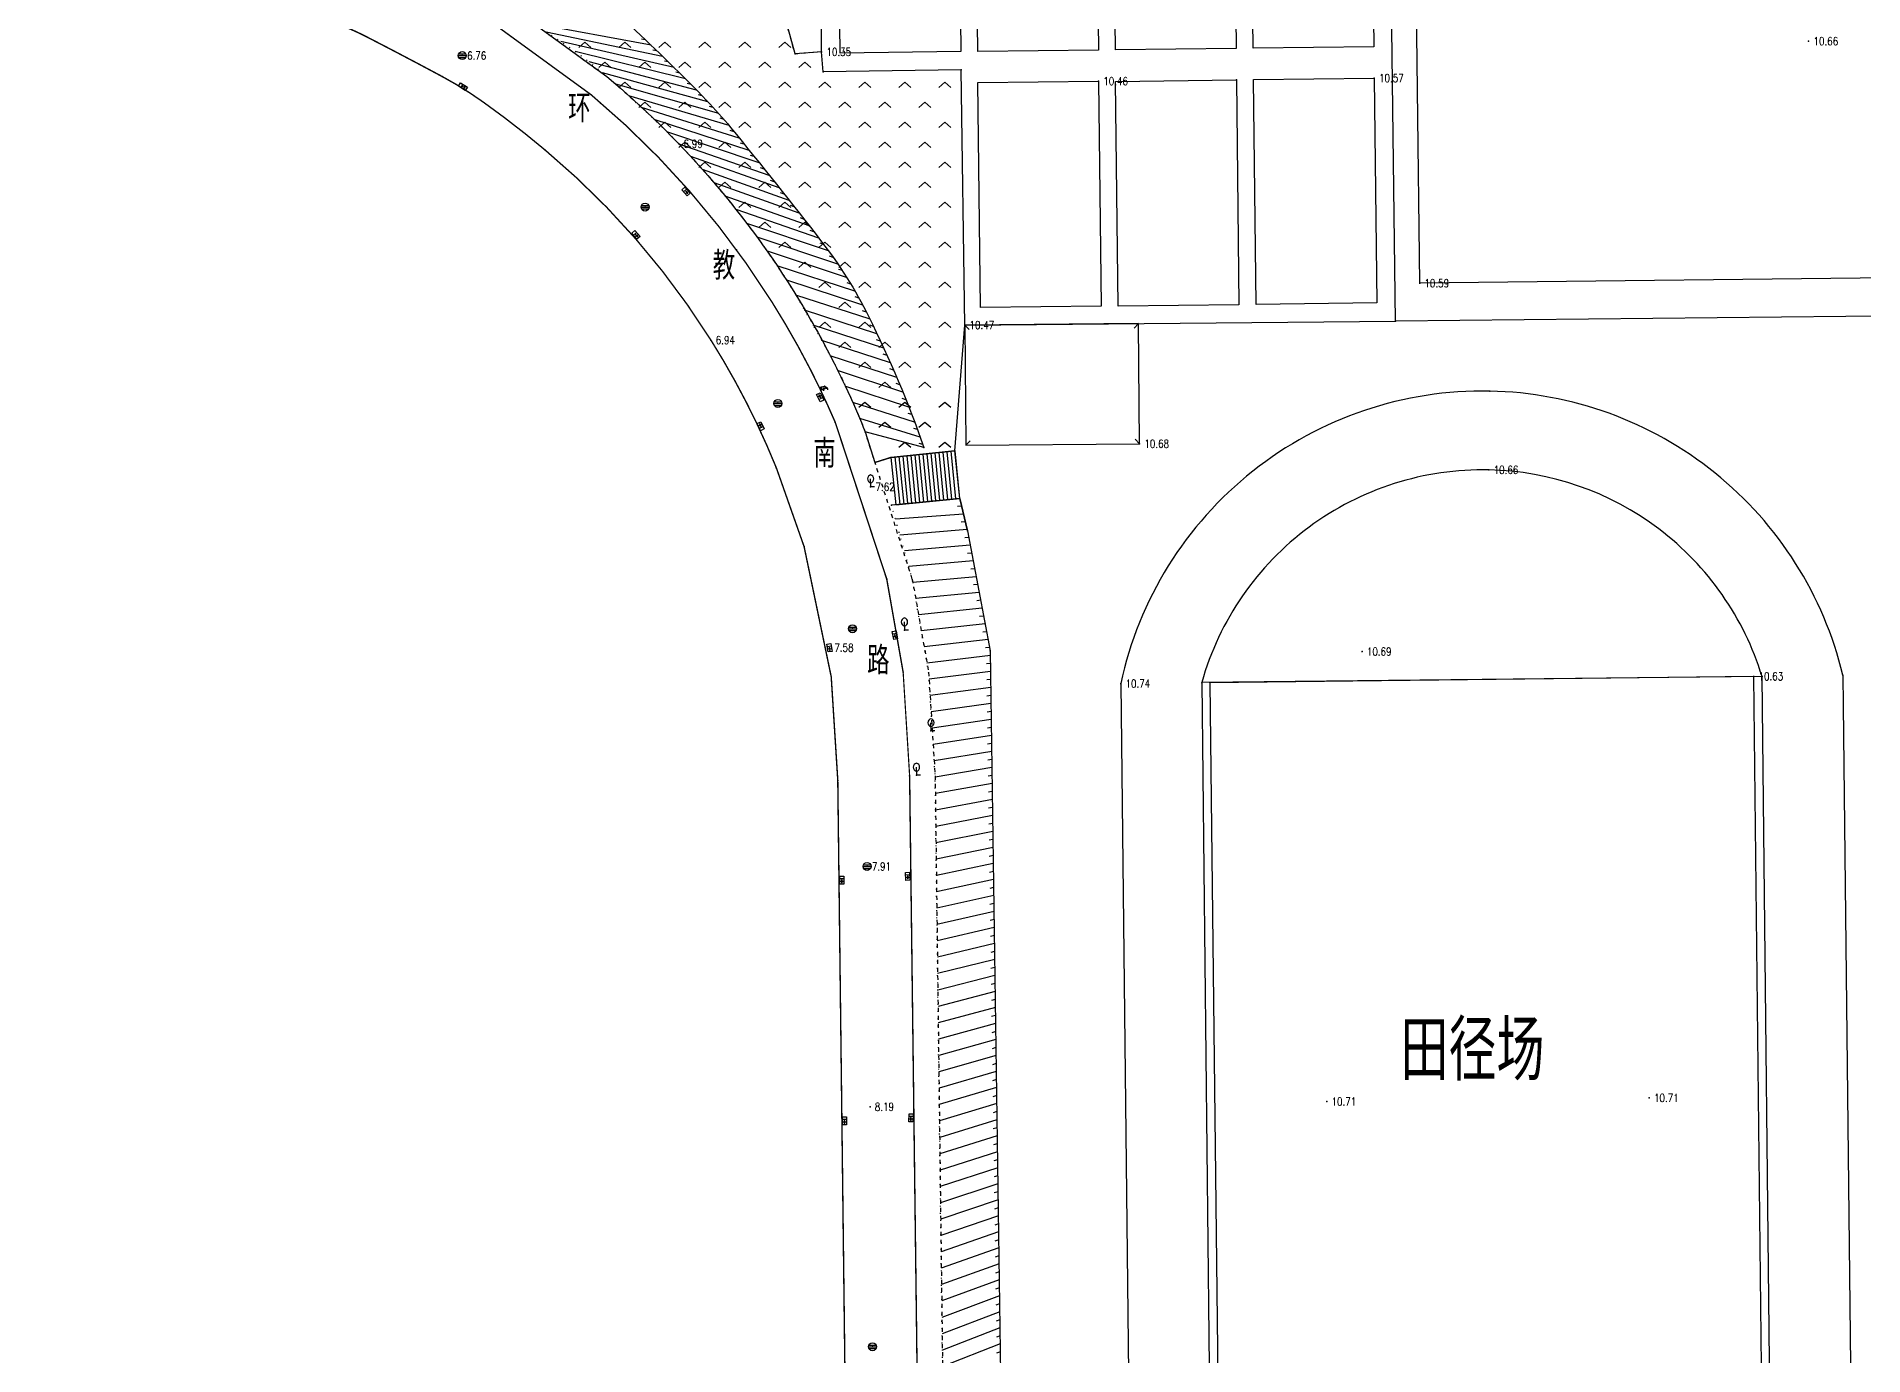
# Model space of a CAD drawing. Extents: x 940 to 2162, y 608 to 1562.
# Drawn here: x 940.4 to 1168.8, y 924.7 to 1089.5 of the extents above; entities that cross this region are included whole.
import ezdxf
from ezdxf.enums import TextEntityAlignment as Align

# ---------------------------------------------------------------- set-up
doc = ezdxf.new("R2010")
doc.units = 0
doc.header["$LTSCALE"] = 0.5
doc.header["$PDSIZE"] = 0.2
for name, pattern in [('X3', [5, 4, -1]), ('X4', [1.6, 0, -1.6]), ('X6', [2, 1, -1])]:
    doc.linetypes.add(name, pattern=pattern)
doc.layers.get('0').update_dxf_attribs({"linetype": 'CONTINUOUS'})
doc.layers.add('ASSIST', color=7, linetype='CONTINUOUS', plot=False)
for name, color, linetype in [('COMPONENT', 4, 'CONTINUOUS'), ('DLDW', 11, 'CONTINUOUS'), ('DLSS', 4, 'CONTINUOUS'), ('DMTZ', 3, 'CONTINUOUS'), ('GCD', 1, 'CONTINUOUS'), ('GXYZ', 2, 'CONTINUOUS'), ('JMD', 6, 'CONTINUOUS'), ('ZBTZ', 3, 'CONTINUOUS'), ('ZDH', 1, 'CONTINUOUS')]:
    doc.layers.add(name, color=color, linetype=linetype)
doc.styles.add('HZ', font='rs.shx', dxfattribs={"width": 0.8, "bigfont": 'hztxt.shx'})
doc.linetypes.add('447', pattern='A,8,-1,[148,AAA.SHX,S=1,R=0,X=0,Y=0],-1', length=10)

# ---------------------------------------------------------------- blocks, each defined once
blk = doc.blocks.new('gc041')
for p, q in [((-1, 0.5), (1, 0.5)), ((-1, -0.5), (-1, 0.5)), ((-0.33, 0.5), (-0.33, -0.5)), ((0.33, 0.5), (0.33, -0.5)), ((1, 0.5), (1, -0.5)), ((1, -0.5), (-1, -0.5))]:
    blk.add_line(p, q)
blk = doc.blocks.new('gcbj0103')
for p, q in [((-1, 0), (1, 0)), ((-0.9, 0.43), (0.9, 0.43)), ((-0.88, -0.47), (0.88, -0.47))]:
    blk.add_line(p, q)
blk.add_circle((0, 0), 1)
blk = doc.blocks.new('gc143')
for p, q in [((0, 1), (0, 2)), ((0, 1), (0, 0)), ((1, 0), (0, 0))]:
    blk.add_line(p, q)
for centre, start, end in [((0.225, 2), 102.68038, 257.31962), ((-0.225, 2), 282.68038, 77.31962)]:
    blk.add_arc(centre, 1.025, start, end)
blk = doc.blocks.new('gcbj0612')
for p, q in [((-0.75, 0.26), (0.16, 0.53)), ((-0.57, -0.34), (0.34, -0.07))]:
    blk.add_line(p, q)
at = {"flags": 128}
for points in [[(-0.73, 0.26), (-0.77, 0.25), (-0.79, 0.23), (-0.81, 0.19), (-0.83, 0.15), (-0.84, 0.1), (-0.84, 0.05), (-0.84, -0.01), (-0.83, -0.07), (-0.81, -0.12), (-0.79, -0.18), (-0.77, -0.23), (-0.74, -0.27), (-0.7, -0.3), (-0.67, -0.33), (-0.63, -0.34), (-0.6, -0.34), (-0.57, -0.34), (-0.54, -0.32), (-0.51, -0.29), (-0.49, -0.25), (-0.48, -0.2), (-0.47, -0.15), (-0.47, -0.1), (-0.48, -0.04), (-0.49, 0.02), (-0.51, 0.07), (-0.54, 0.13), (-0.56, 0.17), (-0.6, 0.21), (-0.63, 0.24), (-0.67, 0.26), (-0.7, 0.27)], [(-0.71, 0.18), (-0.72, 0.17), (-0.75, 0.12), (-0.75, 0.04), (-0.74, -0.06), (-0.7, -0.15), (-0.66, -0.22), (-0.62, -0.25), (-0.6, -0.26), (-0.59, -0.24), (-0.57, -0.2), (-0.56, -0.12), (-0.58, -0.02), (-0.61, 0.08), (-0.66, 0.14), (-0.7, 0.17)]]:
    blk.add_lwpolyline(points, close=True, dxfattribs=at)
blk.add_lwpolyline([(0.3, -0.08), (0.33, -0.07), (0.36, -0.05), (0.38, -0.02), (0.4, 0.02), (0.41, 0.07), (0.42, 0.12), (0.41, 0.18), (0.41, 0.23), (0.39, 0.29), (0.37, 0.35), (0.35, 0.4), (0.32, 0.44), (0.28, 0.48), (0.25, 0.51), (0.21, 0.52), (0.18, 0.53), (0.15, 0.52)], dxfattribs=at)
at = {"extrusion": (0, 0, -1), "flags": 128}
blk.add_lwpolyline([(-0.4, 0.25), (-0.51, 0.28), (-0.61, 0.29), (-0.69, 0.27), (-0.77, 0.2), (-0.81, 0.09), (-0.82, -0.01), (-0.8, -0.06), (-0.76, -0.08), (-0.7, -0.09), (-0.64, -0.09), (-0.59, -0.07), (-0.57, -0.04), (-0.59, -0.01), (-0.63, 0.02), (-0.69, 0.03), (-0.75, 0.03), (-0.79, 0.02), (-0.84, -0.01), (-0.89, -0.1), (-0.91, -0.19), (-0.9, -0.29), (-0.87, -0.38)], dxfattribs=at)
blk.add_lwpolyline([(-0.09, -0.2), (-0.22, -0.54), (0.05, -0.54)], close=True)
blk = doc.blocks.new('gc211')
for p, q in [((0, 0), (-1.5, -1.32)), ((1.5, -1.32), (0, 0))]:
    blk.add_line(p, q)
blk = doc.blocks.new('GC200')
at = {"linetype": 'Continuous', "const_width": 0.2, "flags": 128}
blk.add_lwpolyline([(-0.1, 0, 1), (0.1, 0, 1)], format="xyb", close=True, dxfattribs=at)

msp = doc.modelspace()

# ---------------------------------------------------------------- linework, layer by layer
at = {"layer": 'ASSIST', "linetype": 'X4', "flags": 128}
msp.add_lwpolyline([(1021.05, 1125.05, -0.005439), (1016.23, 1122.83, -0.012238), (1014.06, 1121.92, -0.003749), (1007.49, 1119.41, 0.005659), (1003.14, 1117.74, 0.016653), (998.92, 1115.89, 0.023039), (995.99, 1114.32, 0.078776), (994.35, 1112.95, 0.058949), (992.75, 1110.61, 0.053309), (991.79, 1108.19, 0.061709), (991.46, 1105.97, 0.032305), (991.54, 1104.06, 0.035493), (991.85, 1102.34, 0.041079), (992.74, 1099.74, 0.065121), (993.64, 1098.25, 0.023634), (994.23, 1097.57, 0.011037), (995.59, 1096.22, 0.059126), (1002.63, 1090.96, -0.046665), (1011.71, 1084.52, -0.01619), (1019.11, 1077.73, -0.021293), (1024.33, 1072.16, -0.017718), (1030.59, 1064.34, -0.023117), (1034.89, 1057.98, -0.007455), (1036.13, 1055.87, -0.002403), (1039.85, 1049.26, -0.019729), (1041.48, 1046.04, -0.011065), (1044.02, 1040.14)], format="xyb", dxfattribs=at)
at = {"layer": 'ASSIST', "linetype": 'Continuous', "flags": 128}
msp.add_lwpolyline([(1055.24, 1037.75), (1047.23, 1036.94), (1047.83, 1031.01), (1055.83, 1031.81)], close=True, dxfattribs=at)
at = {"layer": 'ASSIST', "linetype": 'X4', "flags": 128}
msp.add_lwpolyline([(1079.17, 855.73), (1076.57, 859.6), (1071.28, 867.09), (1068.48, 871.48), (1065.95, 875.98), (1063.55, 880.78), (1060.28, 888.5), (1059.68, 890.19), (1057.04, 898.67), (1054.98, 908.32), (1053.73, 919.86), (1052.76, 997.17), (1051.94, 1010.1), (1049.9, 1021.73), (1047.31, 1030.95)], dxfattribs=at)
at = {"layer": 'DLDW', "linetype": 'Continuous', "flags": 128}
for points, elevation in [([(1112.15, 1158.82), (1178.24, 1159.57), (1179.36, 1059.44), (1113.32, 1058.69)], 10.66), ([(1040.56, 1115.53), (1055.66, 1115.71), (1055.98, 1087.62), (1040.88, 1087.45)], 10.58), ([(1057.76, 1115.73), (1072.86, 1115.91), (1073.18, 1087.82), (1058.08, 1087.64)], 10.6), ([(1074.98, 1115.92), (1090.08, 1116.11), (1090.4, 1088.01), (1075.3, 1087.84)], 10.64), ([(1092.17, 1116.13), (1107.27, 1116.32), (1107.59, 1088.22), (1092.49, 1088.05)], 10.64), ([(1058.09, 1083.75), (1073.18, 1083.93), (1073.51, 1055.84), (1058.41, 1055.66)], 10.46), ([(1075.31, 1083.91), (1090.41, 1084.09), (1090.73, 1056), (1075.63, 1055.83)], 10.53), ([(1092.55, 1084.13), (1107.64, 1084.31), (1107.97, 1056.22), (1092.87, 1056.04)], 10.57)]:
    msp.add_lwpolyline(points, close=True, dxfattribs=dict(at, elevation=elevation))
for points in [[(1166.21, 1009.74, 0.165959), (1150.21, 1035, 0.165959), (1122.1, 1045.21, 0.173999), (1092.47, 1035.22, 0.173999), (1075.95, 1008.67)], [(1156.11, 1009.55, 0.157874), (1143.22, 1027.99, 0.157874), (1121.97, 1035.37, 0.166002), (1099.49, 1028.22, 0.166002), (1086.08, 1008.81)]]:
    msp.add_lwpolyline(points, format="xyb", dxfattribs=at)
for points in [[(1157.27, 904.56), (1156.11, 1009.55), (1086.08, 1008.81), (1087.23, 903.86)], [(1088.28, 903.81), (1156.27, 904.62), (1155.07, 1009.58), (1087.09, 1008.75)]]:
    msp.add_lwpolyline(points, close=True, dxfattribs=at)
for points in [[(1166.21, 1009.74), (1167.39, 904.75)], [(1075.95, 1008.67), (1077.14, 903.72)]]:
    msp.add_lwpolyline(points, dxfattribs=at)
at = {"layer": 'DLSS', "linetype": 'X6', "flags": 128}
for points in [[(1038.57, 1087.58), (1035.25, 1087.34), (1028.05, 1113.46), (1026.69, 1112.74), (1025.76, 1114.4), (1031.64, 1117.27)], [(995.59, 1096.22), (1011.71, 1084.52)], [(1049.9, 1021.73), (1044.02, 1040.14)], [(1049.9, 1021.73), (1051.94, 1010.1)], [(1051.94, 1010.1), (1052.76, 997.17)]]:
    msp.add_lwpolyline(points, dxfattribs=at)
at = {"layer": 'DLSS', "linetype": 'Continuous', "const_width": 0.175, "flags": 128}
for points in [[(1004.01, 1075.33, 0.019775), (996.29, 1081.31, 0.031782), (991.13, 1084.52, 0.004582), (981.59, 1089.53, 0.01972), (979.32, 1090.58, 0.023602), (975.53, 1091.96, 0.00483), (956.64, 1097.63, 0.019425), (951.24, 1098.97, 0.009923), (940.53, 1100.97)], [(1032.91, 1035.63, 0.022133), (1029.17, 1043.79, 0.022133), (1024.73, 1051.59, 0.039026), (1015.3, 1064.27, 0.039026), (1004.01, 1075.33)]]:
    msp.add_lwpolyline(points, format="xyb", dxfattribs=at)
at = {"layer": 'DLSS', "linetype": 'Continuous', "flags": 128}
for points, const_width in [([(1009.78, 1082.22), (993.66, 1093.95)], 0.175), ([(1036.38, 1025.79), (1039.77, 1009.53)], 0.175), ([(1039.77, 1009.53), (1040.59, 996.61)], 0.175), ([(1048.76, 1010.1), (1049.57, 997.17)], 0.15)]:
    msp.add_lwpolyline(points, dxfattribs=dict(at, const_width=const_width))
at = {"layer": 'DLSS', "linetype": 'X6', "flags": 128}
for points in [[(1011.71, 1084.52, -0.039026), (1024.33, 1072.16, -0.039026), (1034.89, 1057.98, -0.022133), (1039.85, 1049.26, -0.022133), (1044.02, 1040.14, -0.022133)], [(1052.76, 997.17), (1053.73, 919.82), (1053.73, 919.86), (1054.31, 912.84, 0.006667), (1054.98, 908.32, 0.012687), (1055.37, 906.28, 0.001138), (1056.08, 902.99, 0.00087), (1057.04, 898.67, 0.020057), (1057.81, 895.79, 0.011717), (1059.68, 890.19, 0.003126), (1060.28, 888.5, 0.011558), (1060.46, 888.05, 0.002422), (1062.79, 882.49, 0.007833), (1063.55, 880.78, 0.007275), (1064.56, 878.69, 0.005557), (1065.95, 875.98, 0.013559), (1068.48, 871.48, 0.013461), (1071.28, 867.09, 0.010474), (1073.72, 863.62, -0.008995), (1076.57, 859.6, -0.004729), (1079.17, 855.73, -0.006216)]]:
    msp.add_lwpolyline(points, format="xyb", dxfattribs=at)
at = {"layer": 'DLSS', "linetype": 'Continuous', "const_width": 0.175}
msp.add_lwpolyline([(1040.28, 1041.3, 0.016502), (1037.18, 1047.89, 0.022133), (1032.34, 1056.38, 0.039026), (1022.07, 1070.18, 0.039026), (1009.78, 1082.22, 0.039026)], format="xyb", dxfattribs=at)
at = {"layer": 'DLSS', "linetype": 'Continuous', "const_width": 0.175, "elevation": 8.68, "flags": 128}
for points in [[(1040.28, 1041.3), (1046.71, 1021.73)], [(1036.38, 1025.79), (1032.91, 1035.63)], [(1046.71, 1021.73), (1048.76, 1010.1)], [(1041.52, 919.7), (1040.59, 996.59)], [(1049.57, 997.17), (1050.54, 919.82)]]:
    msp.add_lwpolyline(points, dxfattribs=at)
at = {"layer": 'DLSS', "linetype": 'X3', "const_width": 0.15, "flags": 128}
msp.add_lwpolyline([(1047.23, 1036.94), (1045.24, 1036.31)], dxfattribs=at)
at = {"layer": 'DMTZ', "linetype": 'Continuous'}
for p, q in [((1017.26, 1088.42), (1002.29, 1091.16)), ((1018.7, 1087.03), (1004.16, 1090.05)), ((1016.53, 1089.11), (1016.04, 1089.19)), ((1020.13, 1085.63), (1005.98, 1088.87)), ((1021.54, 1084.22), (1007.77, 1087.63)), ((1017.98, 1087.72), (1017.49, 1087.82)), ((1022.95, 1082.8), (1009.51, 1086.33)), ((1024.35, 1081.37), (1011.2, 1084.96)), ((1019.41, 1086.33), (1018.92, 1086.44)), ((1020.84, 1084.93), (1020.35, 1085.04)), ((1025.71, 1079.9), (1012.84, 1083.54)), ((1022.25, 1083.51), (1021.76, 1083.63)), ((1027.01, 1078.38), (1014.47, 1082.09)), ((1028.27, 1076.83), (1016.07, 1080.63)), ((1023.65, 1082.08), (1023.17, 1082.21)), ((1025.03, 1080.64), (1024.55, 1080.77)), ((1029.53, 1075.27), (1017.65, 1079.14)), ((1026.37, 1079.15), (1025.88, 1079.29)), ((1030.78, 1073.72), (1019.22, 1077.62)), ((1032.03, 1072.16), (1020.75, 1076.08)), ((1027.64, 1077.61), (1027.16, 1077.75)), ((1028.9, 1076.05), (1028.42, 1076.2)), ((1033.28, 1070.59), (1022.24, 1074.5)), ((1030.16, 1074.5), (1029.68, 1074.65)), ((1034.52, 1069.02), (1023.7, 1072.89)), ((1035.76, 1067.46), (1025.12, 1071.24)), ((1031.41, 1072.94), (1030.94, 1073.1)), ((1032.66, 1071.37), (1032.18, 1071.54)), ((1037, 1065.88), (1026.51, 1069.57)), ((1033.9, 1069.81), (1033.43, 1069.98)), ((1038.23, 1064.31), (1027.87, 1067.88)), ((1035.14, 1068.24), (1034.67, 1068.41)), ((1036.38, 1066.67), (1035.91, 1066.84)), ((1039.44, 1062.72), (1029.21, 1066.17)), ((1040.6, 1061.09), (1030.52, 1064.43)), ((1037.61, 1065.09), (1037.14, 1065.26)), ((1041.7, 1059.41), (1031.8, 1062.68)), ((1038.84, 1063.52), (1038.37, 1063.68)), ((1040.03, 1061.91), (1039.55, 1062.07)), ((1042.73, 1057.7), (1033.03, 1060.88)), ((1041.16, 1060.26), (1040.68, 1060.41)), ((1043.71, 1055.96), (1034.22, 1059.06)), ((1042.22, 1058.56), (1041.75, 1058.72)), ((1044.62, 1054.18), (1035.35, 1057.21)), ((1045.49, 1052.38), (1036.44, 1055.32)), ((1043.23, 1056.84), (1042.75, 1056.99)), ((1044.17, 1055.07), (1043.7, 1055.23)), ((1046.34, 1050.57), (1037.51, 1053.43)), ((1045.06, 1053.28), (1044.58, 1053.43)), ((1047.16, 1048.74), (1038.58, 1051.54)), ((1045.92, 1051.47), (1045.44, 1051.63)), ((1047.96, 1046.91), (1039.64, 1049.64)), ((1046.76, 1049.66), (1046.28, 1049.81)), ((1048.74, 1045.07), (1040.67, 1047.73)), ((1047.57, 1047.83), (1047.09, 1047.98)), ((1048.35, 1045.99), (1047.88, 1046.15)), ((1049.48, 1043.21), (1041.61, 1045.77)), ((1050.2, 1041.34), (1042.49, 1043.78)), ((1049.11, 1044.14), (1048.64, 1044.3)), ((1050.9, 1039.47), (1043.35, 1041.78)), ((1049.85, 1042.28), (1049.37, 1042.43)), ((1051.36, 1038.18), (1044.02, 1040.14)), ((1050.55, 1040.41), (1050.08, 1040.56)), ((1051.24, 1038.53), (1050.76, 1038.67)), ((1055.83, 1031.81), (1047.31, 1030.95)), ((1056.29, 1029.86), (1047.8, 1029.2)), ((1056.06, 1030.84), (1055.56, 1030.8)), ((1056.75, 1027.92), (1048.35, 1027.23)), ((1056.52, 1028.89), (1056.02, 1028.85)), ((1057.13, 1025.95), (1048.91, 1025.26)), ((1056.95, 1026.94), (1056.45, 1026.89)), ((1057.51, 1023.99), (1049.46, 1023.29)), ((1057.32, 1024.97), (1056.82, 1024.93)), ((1057.7, 1023.01), (1057.2, 1022.96)), ((1057.88, 1022.02), (1049.97, 1021.31)), ((1058.07, 1021.04), (1057.57, 1021)), ((1058.26, 1020.06), (1050.32, 1019.3)), ((1058.45, 1019.08), (1057.95, 1019.03)), ((1058.63, 1018.1), (1050.68, 1017.28)), ((1059.01, 1016.13), (1051.03, 1015.27)), ((1058.82, 1017.11), (1058.32, 1017.06)), ((1059.38, 1014.17), (1051.39, 1013.26)), ((1059.2, 1015.15), (1058.7, 1015.09)), ((1059.66, 1012.19), (1051.74, 1011.24)), ((1059.57, 1013.18), (1059.07, 1013.13)), ((1059.69, 1010.19), (1052, 1009.22)), ((1059.67, 1011.19), (1059.18, 1011.13)), ((1059.71, 1008.19), (1052.13, 1007.18)), ((1059.7, 1009.19), (1059.2, 1009.13)), ((1059.73, 1007.19), (1059.23, 1007.12)), ((1059.74, 1006.19), (1052.26, 1005.14)), ((1059.76, 1005.19), (1059.26, 1005.12)), ((1059.77, 1004.19), (1052.39, 1003.1)), ((1059.79, 1003.19), (1059.29, 1003.12)), ((1059.8, 1002.19), (1052.51, 1001.06)), ((1059.83, 1000.19), (1052.64, 999.01)), ((1059.82, 1001.19), (1059.32, 1001.11)), ((1059.86, 998.19), (1052.76, 996.97)), ((1059.84, 999.19), (1059.35, 999.11)), ((1059.89, 996.19), (1052.79, 994.93)), ((1059.87, 997.19), (1059.38, 997.11)), ((1059.92, 994.19), (1052.81, 992.88)), ((1059.9, 995.19), (1059.41, 995.1)), ((1059.94, 992.19), (1052.84, 990.84)), ((1059.93, 993.19), (1059.44, 993.1)), ((1059.96, 991.19), (1059.47, 991.1)), ((1059.97, 990.19), (1052.86, 988.8)), ((1059.99, 989.19), (1059.5, 989.1)), ((1060, 988.19), (1052.89, 986.75)), ((1060.02, 987.19), (1059.53, 987.09)), ((1060.03, 986.19), (1052.92, 984.71)), ((1060.06, 984.19), (1052.94, 982.66)), ((1060.05, 985.19), (1059.56, 985.09)), ((1060.09, 982.19), (1052.97, 980.62)), ((1060.07, 983.19), (1059.59, 983.09)), ((1060.12, 980.19), (1052.99, 978.57)), ((1060.1, 981.19), (1059.61, 981.09)), ((1060.15, 978.19), (1053.02, 976.53)), ((1060.13, 979.19), (1059.64, 979.08)), ((1060.17, 976.2), (1053.04, 974.48)), ((1060.16, 977.2), (1059.67, 977.08)), ((1060.19, 975.2), (1059.7, 975.08)), ((1060.2, 974.2), (1053.07, 972.44)), ((1060.22, 973.2), (1059.73, 973.07)), ((1060.23, 972.2), (1053.1, 970.39)), ((1060.25, 971.2), (1059.76, 971.07)), ((1060.26, 970.2), (1053.12, 968.35)), ((1060.29, 968.2), (1053.15, 966.31)), ((1060.27, 969.2), (1059.79, 969.07)), ((1060.32, 966.2), (1053.17, 964.26)), ((1060.3, 967.2), (1059.82, 967.07)), ((1060.35, 964.2), (1053.2, 962.22)), ((1060.33, 965.2), (1059.85, 965.06)), ((1060.38, 962.2), (1053.22, 960.17)), ((1060.36, 963.2), (1059.88, 963.06)), ((1060.4, 960.2), (1053.25, 958.13)), ((1060.39, 961.2), (1059.91, 961.06)), ((1060.42, 959.2), (1059.94, 959.06)), ((1060.43, 958.2), (1053.28, 956.08)), ((1060.45, 957.2), (1059.97, 957.05)), ((1060.46, 956.2), (1053.3, 954.04)), ((1060.48, 955.2), (1060, 955.05)), ((1060.49, 954.2), (1053.33, 951.99)), ((1060.52, 952.2), (1053.35, 949.95)), ((1060.5, 953.2), (1060.03, 953.05)), ((1060.55, 950.2), (1053.38, 947.9)), ((1060.53, 951.2), (1060.06, 951.05)), ((1060.58, 948.2), (1053.4, 945.86)), ((1060.56, 949.2), (1060.09, 949.04)), ((1060.61, 946.2), (1053.43, 943.82)), ((1060.59, 947.2), (1060.12, 947.04)), ((1060.63, 944.2), (1053.46, 941.77)), ((1060.62, 945.2), (1060.15, 945.04)), ((1060.65, 943.2), (1060.17, 943.04)), ((1060.66, 942.2), (1053.48, 939.73)), ((1060.68, 941.2), (1060.2, 941.03)), ((1060.69, 940.2), (1053.51, 937.68)), ((1060.71, 939.2), (1060.23, 939.03)), ((1060.72, 938.2), (1053.53, 935.64)), ((1060.73, 937.2), (1060.26, 937.03)), ((1060.75, 936.2), (1053.56, 933.59)), ((1060.78, 934.2), (1053.58, 931.55)), ((1060.76, 935.2), (1060.29, 935.03)), ((1060.81, 932.2), (1053.61, 929.5)), ((1060.79, 933.2), (1060.32, 933.03)), ((1060.83, 930.2), (1053.64, 927.46)), ((1060.82, 931.2), (1060.35, 931.02)), ((1060.86, 928.2), (1053.66, 925.42)), ((1060.85, 929.2), (1060.38, 929.02)), ((1060.88, 927.2), (1060.41, 927.02)), ((1060.89, 926.2), (1053.69, 923.37)), ((1060.91, 925.2), (1060.44, 925.02))]:
    msp.add_line(p, q, dxfattribs=at)
at = {"layer": 'DMTZ', "linetype": 'Continuous', "flags": 128}
msp.add_lwpolyline([(1026.06, 1114.55, 0.012253), (1020.9, 1113.74, 0.024152), (1018.32, 1113.14, 0.006372), (1011.52, 1111.12, 0.009769), (1007.12, 1109.66, 0.034818), (1003.49, 1108.08, 0.064866), (1001.74, 1106.85, 0.184606), (1000.81, 1105.01, 0.139806), (1001.28, 1102.37, 0.028952), (1002.38, 1100.42, 0.047149), (1003.23, 1099.33, 0.010463), (1004.75, 1097.79, 0.047364), (1005.12, 1097.49, 0.000907), (1006.44, 1096.63, -0.000599), (1008.43, 1095.33, -0.000205), (1009.62, 1094.55, -0.000121), (1011.63, 1093.23, -0.042237), (1014.74, 1090.79, -0.012599), (1024.2, 1081.52, -0.021766), (1027.2, 1078.15, -0.005389), (1038.57, 1063.88, -0.049991), (1044.43, 1054.56, -0.030892), (1051.36, 1038.18)], format="xyb", dxfattribs=at)
msp.add_lwpolyline([(1055.83, 1031.81), (1056.79, 1027.74), (1059.65, 1012.77), (1061.24, 901.99), (1069.55, 881.14), (1071.13, 876.44), (1074.01, 867.16), (1077.59, 862.81), (1080.53, 860.04)], dxfattribs=at)
at = {"layer": 'JMD', "linetype": 'Continuous'}
for p, q in [((1056.45, 1053.47), (1057.02, 1052.91)), ((1078.18, 1053.66), (1077.62, 1053.09)), ((1056.58, 1038.45), (1057.14, 1039.02)), ((1078.31, 1038.63), (1077.74, 1039.2)), ((1055.24, 1037.75), (1047.23, 1036.94)), ((1047.23, 1036.94), (1047.83, 1031.01)), ((1047.73, 1036.99), (1048.33, 1031.06)), ((1048.23, 1037.04), (1048.83, 1031.11)), ((1048.73, 1037.09), (1049.32, 1031.16)), ((1049.23, 1037.14), (1049.82, 1031.21)), ((1049.72, 1037.19), (1050.32, 1031.26)), ((1050.22, 1037.24), (1050.82, 1031.31)), ((1050.72, 1037.29), (1051.31, 1031.36)), ((1051.22, 1037.34), (1051.81, 1031.41)), ((1051.71, 1037.39), (1052.31, 1031.46)), ((1052.21, 1037.44), (1052.81, 1031.51)), ((1052.71, 1037.49), (1053.3, 1031.56)), ((1053.21, 1037.54), (1053.8, 1031.61)), ((1053.7, 1037.59), (1054.3, 1031.66)), ((1054.2, 1037.64), (1054.8, 1031.71)), ((1054.7, 1037.69), (1055.29, 1031.76)), ((1055.2, 1037.74), (1055.79, 1031.81)), ((1047.83, 1031.01), (1055.83, 1031.81))]:
    msp.add_line(p, q, dxfattribs=at)
at = {"layer": 'JMD', "linetype": '447', "flags": 128}
msp.add_lwpolyline([(1181.46, 1164.34), (1182.65, 1054.69), (1110.28, 1053.93), (1108.94, 1163.46)], close=True, dxfattribs=at)
for points in [[(1056.45, 1053.47), (1056, 1085.33), (1038.76, 1085.08), (1038.57, 1087.58), (1038.56, 1090.6), (1038.62, 1117.78), (1072.72, 1118.45), (1072.58, 1120.77), (1072.57, 1123.26)], [(1056.79, 1027.74), (1055.83, 1031.81), (1055.24, 1037.75), (1056.45, 1053.47)]]:
    msp.add_lwpolyline(points, dxfattribs=at)
for points, elevation in [([(1056.45, 1053.47), (1110.28, 1053.93)], 10.47), ([(1056.79, 1027.74), (1059.65, 1012.77), (1061.24, 901.99)], 10.56)]:
    msp.add_lwpolyline(points, dxfattribs=dict(at, elevation=elevation))
at = {"layer": 'JMD', "linetype": 'Continuous', "elevation": 10.68, "flags": 128}
msp.add_lwpolyline([(1078.31, 1038.63), (1078.18, 1053.66), (1056.45, 1053.47), (1056.58, 1038.45)], close=True, dxfattribs=at)
at = {"layer": 'ZBTZ', "linetype": 'Continuous', "flags": 128}
msp.add_lwpolyline([(998.99, 1093.75), (1011.71, 1084.52, -0.039026), (1024.33, 1072.16, -0.039026), (1034.89, 1057.98, -0.022133), (1039.85, 1049.26, -0.022133), (1044.02, 1040.14), (1045.24, 1036.31), (1047.23, 1036.94), (1055.24, 1037.75), (1056.45, 1053.47), (1056, 1085.33), (1038.76, 1085.08), (1038.57, 1087.58), (1035.25, 1087.34), (1028.05, 1113.46)], format="xyb", dxfattribs=at)
at = {"layer": 'ZDH', "linetype": 'Continuous'}
for p in [(993.66, 1087.12, 6.76), (993.66, 1087.12, 6.76), (1035.25, 1087.34, 10.21), (1035.25, 1087.34, 10.21), (1035.25, 1087.34, 10.21), (1035.25, 1087.34, 10.21), (1038.57, 1087.58, 10.35), (1038.57, 1087.58, 10.35), (1038.57, 1087.58, 10.35), (1038.57, 1087.58, 10.35), (1161.93, 1088.93, 10.66), (1161.93, 1088.93, 10.66), (1038.76, 1085.08, 10.37), (1038.76, 1085.08, 10.37), (1038.76, 1085.08, 10.37), (1038.76, 1085.08, 10.37), (1056, 1085.33, 10.37), (1056, 1085.33, 10.37), (1056, 1085.33, 10.37), (1056, 1085.33, 10.37), (991.13, 1084.52, 6.65), (991.13, 1084.52, 6.65), (993.74, 1083.25, 6.67), (993.74, 1083.25, 6.67), (993.98, 1083.1, 6.68), (993.98, 1083.1, 6.68), (1073.18, 1083.93, 10.46), (1073.18, 1083.93, 10.46), (1073.18, 1083.93, 10.46), (1073.18, 1083.93, 10.46), (1090.41, 1084.09, 10.53), (1090.41, 1084.09, 10.53), (1090.41, 1084.09, 10.53), (1090.41, 1084.09, 10.53), (1107.64, 1084.31, 10.57), (1107.64, 1084.31, 10.57), (1107.64, 1084.31, 10.57), (1107.64, 1084.31, 10.57), (1010.92, 1081.2, 6.83), (1010.92, 1081.2, 6.83), (1024.2, 1081.52, 9.27), (1024.2, 1081.52, 9.27), (1020.72, 1076.11, 6.99), (1020.72, 1076.11, 6.99), (1004.01, 1075.33, 6.8), (1004.01, 1075.33, 6.8), (1021.62, 1070.14, 6.84), (1021.62, 1070.14, 6.84), (1021.81, 1069.93, 6.84), (1021.81, 1069.93, 6.84), (1016.5, 1068.2, 6.96), (1016.5, 1068.2, 6.96), (1015.36, 1064.74, 6.9), (1015.36, 1064.74, 6.9), (1015.55, 1064.52, 6.9), (1015.55, 1064.52, 6.9), (1027.92, 1062.85, 6.82), (1027.92, 1062.85, 6.82), (1113.32, 1058.69, 10.59), (1113.32, 1058.69, 10.59), (1056.45, 1053.47, 10.47), (1056.45, 1053.47, 10.47), (1056.45, 1053.47, 10.47), (1056.45, 1053.47, 10.47), (1110.28, 1053.93, 10.63), (1110.28, 1053.93, 10.63), (1024.73, 1051.59, 6.94), (1024.73, 1051.59, 6.94), (1033.1, 1043.67, 7.23), (1033.1, 1043.67, 7.23), (1038.26, 1044.72, 7.2), (1038.26, 1044.72, 7.2), (1038.39, 1044.44, 7.21), (1038.39, 1044.44, 7.21), (1038.85, 1045.58, 7.35), (1038.85, 1045.58, 7.35), (1122.1, 1045.21, 10.74), (1122.1, 1045.21, 10.74), (1122.1, 1045.21, 10.74), (1040.28, 1041.3, 7.25), (1040.28, 1041.3, 7.25), (1030.84, 1041.1, 7.12), (1030.84, 1041.1, 7.12), (1030.96, 1040.83, 7.13), (1030.96, 1040.83, 7.13), (1047.23, 1036.94, 7.56), (1047.23, 1036.94, 7.56), (1051.36, 1038.18, 9.8), (1051.36, 1038.18, 9.8), (1055.24, 1037.75, 10.55), (1055.24, 1037.75, 10.55), (1078.31, 1038.63, 10.68), (1078.31, 1038.63, 10.68), (1078.31, 1038.63, 10.68), (1032.91, 1035.63, 7.27), (1032.91, 1035.63, 7.27), (1121.97, 1035.37, 10.66), (1121.97, 1035.37, 10.66), (1121.97, 1035.37, 10.66), (1044.7, 1033.25, 7.62), (1044.7, 1033.25, 7.62), (1047.31, 1030.95, 7.53), (1047.31, 1030.95, 7.53), (1056.79, 1027.74, 10.56), (1056.79, 1027.74, 10.56), (1056.79, 1027.74, 10.56), (1036.38, 1025.79, 7.42), (1036.38, 1025.79, 7.42), (1046.71, 1021.73, 7.49), (1046.71, 1021.73, 7.49), (1042.43, 1015.53, 7.62), (1042.43, 1015.53, 7.62), (1047.74, 1014.73, 7.57), (1047.74, 1014.73, 7.57), (1047.79, 1014.45, 7.57), (1047.79, 1014.45, 7.57), (1048.92, 1015.37, 7.78), (1048.92, 1015.37, 7.78), (1039.56, 1013.16, 7.58), (1039.56, 1013.16, 7.58), (1039.6, 1012.87, 7.58), (1039.6, 1012.87, 7.58), (1059.65, 1012.77, 10.64), (1059.65, 1012.77, 10.64), (1059.65, 1012.77, 10.64), (1106.12, 1012.69, 10.67), (1106.12, 1012.69, 10.67), (1106.12, 1012.69, 10.67), (1106.12, 1012.67, 10.69), (1106.12, 1012.67, 10.67), (1106.12, 1012.67, 10.69), (1106.12, 1012.67, 10.67), (1106.12, 1012.67, 10.69), (1106.12, 1012.67, 10.67), (1106.12, 1012.67, 10.69), (1106.12, 1012.67, 10.67), (1048.76, 1010.1, 7.61), (1048.76, 1010.1, 7.61), (1155.07, 1009.58, 10.63), (1155.07, 1009.58, 10.63), (1155.07, 1009.58, 10.63), (1156.11, 1009.55, 10.66), (1156.11, 1009.55, 10.66), (1156.11, 1009.55, 10.66), (1166.21, 1009.74, 10.69), (1166.21, 1009.74, 10.69), (1166.21, 1009.74, 10.69), (1075.95, 1008.67, 10.74), (1075.95, 1008.67, 10.74), (1075.95, 1008.67, 10.74), (1086.08, 1008.75, 10.64), (1086.08, 1008.75, 10.64), (1086.08, 1008.75, 10.64), (1087.09, 1008.81, 10.59), (1087.09, 1008.81, 10.59), (1087.09, 1008.81, 10.59), (1052.24, 1002.79, 7.88), (1052.24, 1002.79, 7.88), (1040.59, 996.59, 7.74), (1040.59, 996.59, 7.74), (1049.57, 997.17, 7.76), (1049.57, 997.17, 7.76), (1050.42, 997.23, 7.93), (1050.42, 997.23, 7.93), (1044.25, 985.83, 7.91), (1044.25, 985.83, 7.91), (1049.34, 984.61, 7.87), (1049.34, 984.61, 7.87), (1049.36, 984.33, 7.87), (1049.36, 984.33, 7.87), (1041.09, 984.13, 7.86), (1041.09, 984.13, 7.86), (1041.09, 983.83, 7.86), (1041.09, 983.83, 7.86), (1142.01, 956.92, 10.71), (1142.01, 956.92, 10.71), (1142.01, 956.92, 10.71), (1044.62, 955.81, 8.19), (1044.62, 955.81, 8.19), (1101.7, 956.46, 10.71), (1101.7, 956.46, 10.71), (1101.7, 956.46, 10.71), (1041.43, 954.05, 8.14), (1041.43, 954.05, 8.14), (1041.43, 953.75, 8.15), (1041.43, 953.75, 8.15), (1049.73, 954.14, 8.16), (1049.73, 954.14, 8.16), (1049.74, 954.44, 8.16), (1049.74, 954.44, 8.16), (1044.93, 925.83, 8.45), (1044.93, 925.83, 8.45)]:
    msp.add_point(p, dxfattribs=at)

# ---------------------------------------------------------------- block references
at = {"layer": 'COMPONENT', "linetype": 'Continuous', "xscale": 0.5, "yscale": 0.5}
for name, p in [('gcbj0103', (993.66, 1087.12, 9.42)), ('gcbj0103', (1016.5, 1068.2, 9.42)), ('gcbj0612', (1038.85, 1045.58, 7.35)), ('gcbj0103', (1033.1, 1043.67, 9.42)), ('gcbj0103', (1042.43, 1015.53, 9.42)), ('gcbj0103', (1044.25, 985.83, 9.42)), ('gcbj0103', (1044.93, 925.83, 9.42))]:
    msp.add_blockref(name, p, dxfattribs=at)
at = {"layer": 'GCD', "linetype": 'Continuous'}
ref = msp.add_blockref('GC200', (1161.93, 1088.93, 10.66), dxfattribs=dict(at, xscale=0.5, yscale=0.5, zscale=0.5))
ref.add_attrib('height', '10.66', dxfattribs={"linetype": 'Continuous', "height": 1, "style": 'HZ', "width": 0.8}).set_placement((1162.54, 1088.93, 10.66), align=Align.MIDDLE_LEFT)
ref = msp.add_blockref('GC200', (993.66, 1087.12, 6.76), dxfattribs=dict(at, xscale=0.5, yscale=0.5, zscale=0.5))
ref.add_attrib('height', '6.76', dxfattribs={"linetype": 'Continuous', "height": 1, "style": 'HZ', "width": 0.8}).set_placement((994.26, 1087.12, 6.76), align=Align.MIDDLE_LEFT)
ref = msp.add_blockref('GC200', (1038.57, 1087.58, 10.35), dxfattribs=dict(at, xscale=0.5, yscale=0.5, zscale=0.5))
ref.add_attrib('height', '10.35', dxfattribs={"linetype": 'Continuous', "height": 1, "style": 'HZ', "width": 0.8}).set_placement((1039.17, 1087.58, 10.35), align=Align.MIDDLE_LEFT)
ref = msp.add_blockref('GC200', (1107.64, 1084.31, 10.57), dxfattribs=dict(at, xscale=0.5, yscale=0.5, zscale=0.5))
ref.add_attrib('height', '10.57', dxfattribs={"linetype": 'Continuous', "height": 1, "style": 'HZ', "width": 0.8}).set_placement((1108.24, 1084.31, 10.57), align=Align.MIDDLE_LEFT)
ref = msp.add_blockref('GC200', (1073.18, 1083.93, 10.46), dxfattribs=dict(at, xscale=0.5, yscale=0.5, zscale=0.5))
ref.add_attrib('height', '10.46', dxfattribs={"linetype": 'Continuous', "height": 1, "style": 'HZ', "width": 0.8}).set_placement((1073.78, 1083.93, 10.46), align=Align.MIDDLE_LEFT)
ref = msp.add_blockref('GC200', (1020.72, 1076.11, 6.99), dxfattribs=dict(at, xscale=0.5, yscale=0.5, zscale=0.5))
ref.add_attrib('height', '6.99', dxfattribs={"linetype": 'Continuous', "height": 1, "style": 'HZ', "width": 0.8}).set_placement((1021.32, 1076.11, 6.99), align=Align.MIDDLE_LEFT)
ref = msp.add_blockref('GC200', (1113.32, 1058.69, 10.59), dxfattribs=dict(at, xscale=0.5, yscale=0.5, zscale=0.5))
ref.add_attrib('height', '10.59', dxfattribs={"linetype": 'Continuous', "height": 1, "style": 'HZ', "width": 0.8}).set_placement((1113.91, 1058.69, 10.59), align=Align.MIDDLE_LEFT)
ref = msp.add_blockref('GC200', (1056.45, 1053.47, 10.47), dxfattribs=dict(at, xscale=0.5, yscale=0.5, zscale=0.5))
ref.add_attrib('height', '10.47', dxfattribs={"linetype": 'Continuous', "height": 1, "style": 'HZ', "width": 0.8}).set_placement((1057.05, 1053.47, 10.47), align=Align.MIDDLE_LEFT)
ref = msp.add_blockref('GC200', (1024.73, 1051.59, 6.94), dxfattribs=dict(at, xscale=0.5, yscale=0.5, zscale=0.5))
ref.add_attrib('height', '6.94', dxfattribs={"linetype": 'Continuous', "height": 1, "style": 'HZ', "width": 0.8}).set_placement((1025.33, 1051.59, 6.94), align=Align.MIDDLE_LEFT)
ref = msp.add_blockref('GC200', (1078.31, 1038.63, 10.68), dxfattribs=dict(at, xscale=0.5, yscale=0.5, zscale=0.5))
ref.add_attrib('height', '10.68', dxfattribs={"linetype": 'Continuous', "height": 1, "style": 'HZ', "width": 0.8}).set_placement((1078.91, 1038.63, 10.68), align=Align.MIDDLE_LEFT)
ref = msp.add_blockref('GC200', (1121.97, 1035.37, 10.66), dxfattribs=dict(at, xscale=0.5, yscale=0.5, zscale=0.5))
ref.add_attrib('height', '10.66', dxfattribs={"linetype": 'Continuous', "height": 1, "style": 'HZ', "width": 0.8}).set_placement((1122.57, 1035.37, 10.66), align=Align.MIDDLE_LEFT)
ref = msp.add_blockref('GC200', (1044.7, 1033.25, 7.62), dxfattribs=dict(at, xscale=0.5, yscale=0.5, zscale=0.5))
ref.add_attrib('height', '7.62', dxfattribs={"linetype": 'Continuous', "height": 1, "style": 'HZ', "width": 0.8}).set_placement((1045.3, 1033.25, 7.62), align=Align.MIDDLE_LEFT)
ref = msp.add_blockref('GC200', (1039.56, 1013.16, 7.58), dxfattribs=dict(at, xscale=0.5, yscale=0.5, zscale=0.5))
ref.add_attrib('height', '7.58', dxfattribs={"linetype": 'Continuous', "height": 1, "style": 'HZ', "width": 0.8}).set_placement((1040.16, 1013.16, 7.58), align=Align.MIDDLE_LEFT)
ref = msp.add_blockref('GC200', (1106.12, 1012.67, 10.69), dxfattribs=dict(at, xscale=0.5, yscale=0.5, zscale=0.5))
ref.add_attrib('height', '10.69', dxfattribs={"linetype": 'Continuous', "height": 1, "style": 'HZ', "width": 0.8}).set_placement((1106.72, 1012.67, 10.69), align=Align.MIDDLE_LEFT)
ref = msp.add_blockref('GC200', (1155.07, 1009.58, 10.63), dxfattribs=dict(at, xscale=0.5, yscale=0.5, zscale=0.5))
ref.add_attrib('height', '10.63', dxfattribs={"linetype": 'Continuous', "height": 1, "style": 'HZ', "width": 0.8}).set_placement((1155.67, 1009.58, 10.63), align=Align.MIDDLE_LEFT)
ref = msp.add_blockref('GC200', (1075.95, 1008.67, 10.74), dxfattribs=dict(at, xscale=0.5, yscale=0.5, zscale=0.5))
ref.add_attrib('height', '10.74', dxfattribs={"linetype": 'Continuous', "height": 1, "style": 'HZ', "width": 0.8}).set_placement((1076.55, 1008.67, 10.74), align=Align.MIDDLE_LEFT)
ref = msp.add_blockref('GC200', (1044.25, 985.83, 7.91), dxfattribs=dict(at, xscale=0.5, yscale=0.5, zscale=0.5))
ref.add_attrib('height', '7.91', dxfattribs={"linetype": 'Continuous', "height": 1, "style": 'HZ', "width": 0.8}).set_placement((1044.85, 985.83, 7.91), align=Align.MIDDLE_LEFT)
ref = msp.add_blockref('GC200', (1101.7, 956.46, 10.71), dxfattribs=dict(at, xscale=0.5, yscale=0.5, zscale=0.5))
ref.add_attrib('height', '10.71', dxfattribs={"linetype": 'Continuous', "height": 1, "style": 'HZ', "width": 0.8}).set_placement((1102.3, 956.46, 10.71), align=Align.MIDDLE_LEFT)
ref = msp.add_blockref('GC200', (1142.01, 956.92, 10.71), dxfattribs=dict(at, xscale=0.5, yscale=0.5, zscale=0.5))
ref.add_attrib('height', '10.71', dxfattribs={"linetype": 'Continuous', "height": 1, "style": 'HZ', "width": 0.8}).set_placement((1142.61, 956.92, 10.71), align=Align.MIDDLE_LEFT)
ref = msp.add_blockref('GC200', (1044.62, 955.81, 8.19), dxfattribs=dict(at, xscale=0.5, yscale=0.5, zscale=0.5))
ref.add_attrib('height', '8.19', dxfattribs={"linetype": 'Continuous', "height": 1, "style": 'HZ', "width": 0.8}).set_placement((1045.22, 955.81, 8.19), align=Align.MIDDLE_LEFT)
at = {"layer": 'GXYZ', "linetype": 'Continuous', "yscale": 0.5, "zscale": 0.5}
for p, xscale, rotation in [((993.74, 1083.25, 6.67), 0.5, 328.4455862532544), ((1021.62, 1070.14, 6.84), 0.5, 311.9720628981922), ((1015.36, 1064.74, 6.9), 0.5, 310.0540334529182), ((1038.39, 1044.44, 7.21), 0.5, 115.9700125462642), ((1030.96, 1040.83, 7.13), 0.5, 114.8026601534387), ((1047.74, 1014.73, 7.57), 0.5, 279.8572322978998), ((1039.56, 1013.16, 7.58), 0.5, 278.4628911355704), ((1041.09, 984.13, 7.86), 0.5, 270), ((1049.34, 984.61, 7.87), 0.5, 272.8421378836815), ((1041.43, 954.05, 8.14), 0.4999999999999999, 270.1935660862586), ((1049.74, 954.44, 8.16), 0.5, 268.6267340641791)]:
    msp.add_blockref('gc041', p, dxfattribs=dict(at, xscale=xscale, rotation=rotation))
at = {"layer": 'ZBTZ', "linetype": 'Continuous', "xscale": 0.5, "yscale": 0.5}
for name, p in [('gc211', (1008.96, 1088.81)), ('gc211', (1013.96, 1088.81)), ('gc211', (1018.96, 1088.81)), ('gc211', (1023.96, 1088.81)), ('gc211', (1028.96, 1088.81)), ('gc211', (1033.96, 1088.81)), ('gc211', (1011.46, 1086.31)), ('gc211', (1016.46, 1086.31)), ('gc211', (1021.46, 1086.31)), ('gc211', (1026.46, 1086.31)), ('gc211', (1031.46, 1086.31)), ('gc211', (1036.46, 1086.31)), ('gc211', (1013.96, 1083.81)), ('gc211', (1018.96, 1083.81)), ('gc211', (1023.96, 1083.81)), ('gc211', (1028.96, 1083.81)), ('gc211', (1033.96, 1083.81)), ('gc211', (1038.96, 1083.81)), ('gc211', (1043.96, 1083.81)), ('gc211', (1048.96, 1083.81)), ('gc211', (1053.96, 1083.81)), ('gc211', (1016.46, 1081.31)), ('gc211', (1021.46, 1081.31)), ('gc211', (1026.46, 1081.31)), ('gc211', (1031.46, 1081.31)), ('gc211', (1036.46, 1081.31)), ('gc211', (1041.46, 1081.31)), ('gc211', (1046.46, 1081.31)), ('gc211', (1051.46, 1081.31)), ('gc211', (1018.96, 1078.81)), ('gc211', (1023.96, 1078.81)), ('gc211', (1028.96, 1078.81)), ('gc211', (1033.96, 1078.81)), ('gc211', (1038.96, 1078.81)), ('gc211', (1043.96, 1078.81)), ('gc211', (1048.96, 1078.81)), ('gc211', (1053.96, 1078.81)), ('gc211', (1021.46, 1076.31)), ('gc211', (1026.46, 1076.31)), ('gc211', (1031.46, 1076.31)), ('gc211', (1036.46, 1076.31)), ('gc211', (1041.46, 1076.31)), ('gc211', (1046.46, 1076.31)), ('gc211', (1051.46, 1076.31)), ('gc211', (1023.96, 1073.81)), ('gc211', (1028.96, 1073.81)), ('gc211', (1033.96, 1073.81)), ('gc211', (1038.96, 1073.81)), ('gc211', (1043.96, 1073.81)), ('gc211', (1048.96, 1073.81)), ('gc211', (1053.96, 1073.81)), ('gc211', (1026.46, 1071.31)), ('gc211', (1031.46, 1071.31)), ('gc211', (1036.46, 1071.31)), ('gc211', (1041.46, 1071.31)), ('gc211', (1046.46, 1071.31)), ('gc211', (1051.46, 1071.31)), ('gc211', (1028.96, 1068.81)), ('gc211', (1033.96, 1068.81)), ('gc211', (1038.96, 1068.81)), ('gc211', (1043.96, 1068.81)), ('gc211', (1048.96, 1068.81)), ('gc211', (1053.96, 1068.81)), ('gc211', (1031.46, 1066.31)), ('gc211', (1036.46, 1066.31)), ('gc211', (1041.46, 1066.31)), ('gc211', (1046.46, 1066.31)), ('gc211', (1051.46, 1066.31)), ('gc211', (1033.96, 1063.81)), ('gc211', (1038.96, 1063.81)), ('gc211', (1043.96, 1063.81)), ('gc211', (1048.96, 1063.81)), ('gc211', (1053.96, 1063.81)), ('gc211', (1036.46, 1061.31)), ('gc211', (1041.46, 1061.31)), ('gc211', (1046.46, 1061.31)), ('gc211', (1051.46, 1061.31)), ('gc211', (1038.96, 1058.81)), ('gc211', (1043.96, 1058.81)), ('gc211', (1048.96, 1058.81)), ('gc211', (1053.96, 1058.81)), ('gc211', (1041.46, 1056.31)), ('gc211', (1046.46, 1056.31)), ('gc211', (1051.46, 1056.31)), ('gc211', (1038.96, 1053.81)), ('gc211', (1043.96, 1053.81)), ('gc211', (1048.96, 1053.81)), ('gc211', (1053.96, 1053.81)), ('gc211', (1041.46, 1051.31)), ('gc211', (1046.46, 1051.31)), ('gc211', (1051.46, 1051.31)), ('gc211', (1043.96, 1048.81)), ('gc211', (1048.96, 1048.81)), ('gc211', (1053.96, 1048.81)), ('gc211', (1046.46, 1046.31)), ('gc211', (1051.46, 1046.31)), ('gc211', (1043.96, 1043.81)), ('gc211', (1048.96, 1043.81)), ('gc211', (1053.96, 1043.81)), ('gc211', (1046.46, 1041.31)), ('gc211', (1051.46, 1041.31)), ('gc211', (1048.96, 1038.81)), ('gc211', (1053.96, 1038.81)), ('gc143', (1044.7, 1033.25, 7.62)), ('gc143', (1048.92, 1015.37, 7.78)), ('gc143', (1052.24, 1002.79, 7.88)), ('gc143', (1050.42, 997.23, 7.93))]:
    msp.add_blockref(name, p, dxfattribs=at)

# ---------------------------------------------------------------- texts
at = {"layer": 'DLDW', "linetype": 'Continuous', "style": 'HZ', "width": 0.8}
msp.add_text('田径场', height=7.5, dxfattribs=at).set_placement((1119.92, 963.22), align=Align.MIDDLE)
at = {"layer": 'DLSS', "linetype": 'Continuous', "style": 'HZ', "width": 0.8}
for s, p in [('环', (1006.89, 1078.77)), ('教', (1024.95, 1059.13)), ('南', (1037.54, 1035.65)), ('路', (1044.26, 1009.81))]:
    msp.add_text(s, height=3.5, dxfattribs=at).set_placement(p)

doc.saveas('drawing.dxf')
